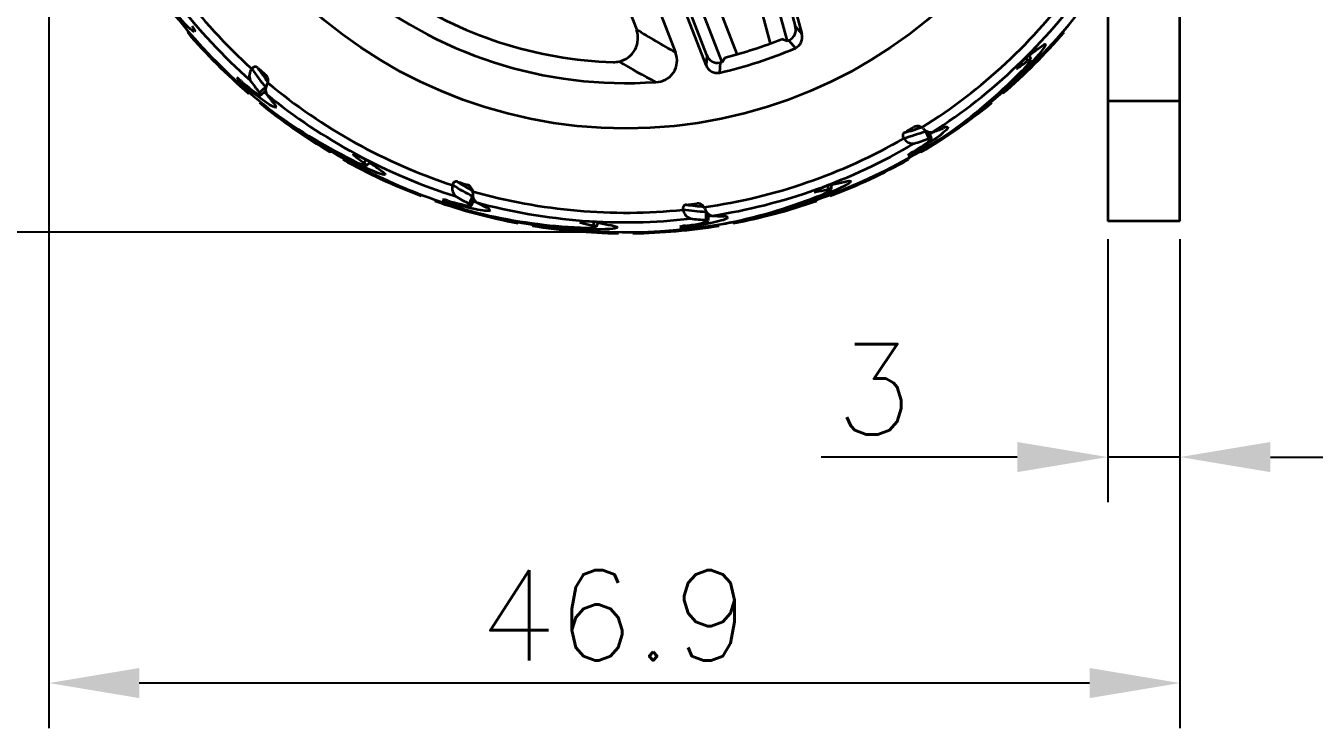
# Model space of a CAD drawing. Header units: millimetres. Extents: x 3171 to 3496, y 686 to 979.
# Drawn here: x 3395.2 to 3448.6, y 749.5 to 778.7 of the extents above; entities that cross this region are included whole.
import ezdxf

# ---------------------------------------------------------------- set-up
doc = ezdxf.new("R2010")
doc.units = ezdxf.units.MM
doc.header["$LTSCALE"] = 0.5
doc.layers.add('尺寸线', color=3, linetype='Continuous', lineweight=13)
doc.layers.add('粗实线', color=7, linetype='Continuous', lineweight=35)
doc.styles.add('数字和字母', font='romans.shx')
doc.dimstyles.new('轮趣标注1比1', dxfattribs={"dimscale": 1.5, "dimtxt": 2.5, "dimasz": 2.5, "dimexe": 1.25, "dimexo": 0.5, "dimtad": 1, "dimdec": 1, "dimdsep": 46, "dimtxsty": '数字和字母', "dimcen": 2.5, "dimadec": 0, "dimazin": 2, "dimtfac": 1, "dimtmove": 0, "dimatfit": 3, "dimfxl": 1, "dimtolj": 1, "dimarcsym": 0})

# ---------------------------------------------------------------- blocks, each defined once
blk = doc.blocks.new('*D66')
at = {"layer": 'Defpoints', "color": 0}
for p in [(3440.062, 770.557), (3443.062, 770.557), (3440.062, 760.771)]:
    blk.add_point(p, dxfattribs=at)
at = {"layer": '尺寸线', "color": 0, "lineweight": -2}
for p, q in [((3440.062, 769.807), (3440.062, 758.896)), ((3443.062, 769.807), (3443.062, 758.896)), ((3436.312, 760.771), (3428.175, 760.771)), ((3443.062, 760.771), (3440.062, 760.771)), ((3446.812, 760.771), (3450.562, 760.771))]:
    blk.add_line(p, q, dxfattribs=at)
at = {"layer": '尺寸线', "color": 0}
for points in [[(3436.312, 760.146), (3436.312, 761.396), (3440.062, 760.771)], [(3446.812, 761.396), (3446.812, 760.146), (3443.062, 760.771)]]:
    blk.add_solid(points, dxfattribs=at)
at = {"layer": '尺寸线', "color": 0, "insert": (3430.368, 763.584), "char_height": 3.75, "attachment_point": 5, "style": '数字和字母'}
blk.add_mtext('\\A1;3', dxfattribs=at)
blk = doc.blocks.new('*D67')
at = {"layer": 'Defpoints', "color": 0}
for p in [(3396.126, 793.274), (3443.062, 770.557), (3396.126, 751.392)]:
    blk.add_point(p, dxfattribs=at)
at = {"layer": '尺寸线', "color": 0, "lineweight": -2}
for p, q in [((3396.126, 792.524), (3396.126, 749.517)), ((3443.062, 769.807), (3443.062, 749.517)), ((3439.312, 751.392), (3399.876, 751.392))]:
    blk.add_line(p, q, dxfattribs=at)
at = {"layer": '尺寸线', "color": 0}
for points in [[(3399.876, 752.017), (3399.876, 750.767), (3396.126, 751.392)], [(3439.312, 750.767), (3439.312, 752.017), (3443.062, 751.392)]]:
    blk.add_solid(points, dxfattribs=at)
at = {"layer": '尺寸线', "color": 0, "insert": (3419.594, 754.205), "char_height": 3.75, "attachment_point": 5, "style": '数字和字母'}
blk.add_mtext('\\A1;46.9', dxfattribs=at)
blk = doc.blocks.new('*D68')
at = {"layer": 'Defpoints', "color": 0}
for p in [(3440.783, 806.128), (3399.342, 781.983)]:
    blk.add_point(p, dxfattribs=at)
at = {"layer": '尺寸线', "color": 0, "lineweight": -2}
for p, q in [((3444.023, 808.016), (3447.263, 809.904)), ((3440.783, 806.128), (3399.342, 781.983)), ((3380.823, 771.193), (3396.101, 780.095))]:
    blk.add_line(p, q, dxfattribs=at)
blk.add_arc((3420.062, 794.055), 23.981, 201.0767, 214.7077, dxfattribs=at)
at = {"layer": '尺寸线', "color": 0}
for points in [[(3443.708, 808.556), (3444.338, 807.476), (3440.783, 806.128)], [(3396.416, 779.555), (3395.787, 780.635), (3399.342, 781.983)]]:
    blk.add_solid(points, dxfattribs=at)
at = {"layer": '尺寸线', "color": 0, "insert": (3384.3, 776.474), "char_height": 3.75, "attachment_point": 5, "rotation": 30.2269, "style": '数字和字母'}
blk.add_mtext('\\A1;∅48', dxfattribs=at)
blk = doc.blocks.new('*D70')
at = {"layer": 'Defpoints', "color": 0}
for p in [(3409.062, 918.057), (3376.302, 770.106), (3420.062, 770.106)]:
    blk.add_point(p, dxfattribs=at)
at = {"layer": '尺寸线', "color": 0, "lineweight": -2}
for p, q in [((3408.312, 918.057), (3374.427, 918.057)), ((3376.302, 914.307), (3376.302, 773.856)), ((3419.312, 770.106), (3374.427, 770.106))]:
    blk.add_line(p, q, dxfattribs=at)
at = {"layer": '尺寸线', "color": 0}
for points in [[(3376.927, 914.307), (3375.677, 914.307), (3376.302, 918.057)], [(3375.677, 773.856), (3376.927, 773.856), (3376.302, 770.106)]]:
    blk.add_solid(points, dxfattribs=at)
at = {"layer": '尺寸线', "color": 0, "insert": (3373.489, 844.082), "char_height": 3.75, "attachment_point": 5, "rotation": 90, "style": '数字和字母'}
blk.add_mtext('\\A1;148', dxfattribs=at)

msp = doc.modelspace()

# ---------------------------------------------------------------- linework, layer by layer
at = {"layer": '粗实线'}
for p, q in [((3443.062, 775.557), (3443.062, 787.205)), ((3423.693, 786.766), (3426.06, 777.935)), ((3424.369, 786.947), (3426.758, 778.033)), ((3424.686, 777.489), (3421.41, 786.024)), ((3425.046, 786.314), (3427.1, 778.65)), ((3425.231, 786.308), (3427.368, 778.33)), ((3424.064, 777.157), (3420.757, 785.773)), ((3419.39, 784.688), (3422.122, 777.566)), ((3423.396, 777.039), (3420.435, 784.747)), ((3423.425, 777.456), (3420.581, 784.863)), ((3418.732, 783.144), (3420.506, 778.525)), ((3440.062, 780.792), (3440.062, 775.557)), ((3427.1, 778.65), (3427.368, 778.33)), ((3401.886, 778.411), (3401.874, 778.401)), ((3401.911, 778.432), (3401.886, 778.411)), ((3426.758, 778.033), (3426.535, 778.12)), ((3426.831, 778.064), (3426.758, 778.033)), ((3426.831, 778.064), (3427.103, 777.745)), ((3438.239, 778.412), (3438.214, 778.433)), ((3438.252, 778.402), (3438.239, 778.412)), ((3423.425, 777.456), (3423.396, 777.039)), ((3436.882, 777.278), (3436.806, 777.448)), ((3436.898, 777.515), (3436.814, 777.429)), ((3423.986, 777.139), (3423.954, 776.721)), ((3424.064, 777.157), (3423.986, 777.139)), ((3424.193, 777.359), (3424.064, 777.157)), ((3436.304, 776.951), (3436.321, 776.911)), ((3436.678, 777.339), (3436.739, 777.203)), ((3436.752, 777.077), (3436.782, 777.01)), ((3405.162, 776.578), (3405.126, 776.631)), ((3404.377, 776.146), (3404.334, 776.107)), ((3404.409, 775.866), (3404.419, 775.879)), ((3404.419, 775.879), (3404.44, 775.903)), ((3404.595, 775.977), (3404.546, 775.933)), ((3405.118, 776.121), (3404.866, 775.895)), ((3404.92, 775.792), (3405.115, 775.968)), ((3405.156, 775.828), (3405.051, 775.91)), ((3405.134, 776.1), (3405.118, 776.121)), ((3435.685, 775.904), (3435.706, 775.879)), ((3435.706, 775.879), (3435.717, 775.867)), ((3404.879, 775.493), (3404.868, 775.48)), ((3404.9, 775.518), (3404.879, 775.493)), ((3435.246, 775.494), (3435.226, 775.518)), ((3435.257, 775.481), (3435.246, 775.494)), ((3440.062, 775.557), (3440.062, 770.557)), ((3440.062, 775.557), (3443.062, 775.557)), ((3443.062, 770.557), (3443.062, 775.557)), ((3434.674, 775.129), (3434.69, 775.093)), ((3406.578, 774.311), (3406.548, 774.284)), ((3432.079, 774.484), (3432.018, 774.465)), ((3432.525, 774.309), (3432.5, 774.3)), ((3432.5, 774.3), (3432.638, 773.991)), ((3432.752, 774.011), (3432.646, 774.25)), ((3432.791, 774.246), (3432.681, 774.171)), ((3432.476, 773.758), (3432.503, 773.699)), ((3407.805, 773.424), (3407.813, 773.438)), ((3407.813, 773.438), (3407.829, 773.466)), ((3408.333, 773.138), (3408.325, 773.124)), ((3408.349, 773.166), (3408.333, 773.138)), ((3408.814, 773.323), (3408.782, 773.294)), ((3431.793, 773.139), (3431.776, 773.167)), ((3431.801, 773.125), (3431.793, 773.139)), ((3432.248, 773.603), (3432.271, 773.55)), ((3432.296, 773.467), (3432.312, 773.439)), ((3432.312, 773.439), (3432.32, 773.425)), ((3409.072, 772.935), (3409.018, 772.887)), ((3409.299, 773.087), (3409.188, 772.987)), ((3409.303, 772.875), (3409.442, 773)), ((3409.534, 772.932), (3409.427, 772.986)), ((3413.559, 772.029), (3413.504, 772.062)), ((3428.715, 772.097), (3428.603, 772.053)), ((3428.603, 771.887), (3428.603, 772.074)), ((3411.574, 771.609), (3411.579, 771.625)), ((3411.579, 771.625), (3411.59, 771.655)), ((3413.704, 771.593), (3413.566, 771.284)), ((3413.727, 771.581), (3413.704, 771.593)), ((3427.943, 771.823), (3427.943, 771.78)), ((3428.403, 771.756), (3428.403, 771.683)), ((3428.443, 772.026), (3428.443, 771.877)), ((3428.535, 771.655), (3428.546, 771.625)), ((3428.546, 771.625), (3428.552, 771.609)), ((3412.143, 771.419), (3412.138, 771.404)), ((3412.154, 771.45), (3412.143, 771.419)), ((3413.017, 771.315), (3412.994, 771.261)), ((3413.285, 771.249), (3413.259, 771.189)), ((3413.658, 771.212), (3413.764, 771.452)), ((3413.858, 771.341), (3413.729, 771.373)), ((3423.08, 771.288), (3423.016, 771.296)), ((3427.982, 771.42), (3427.971, 771.45)), ((3427.988, 771.404), (3427.982, 771.42)), ((3415.601, 770.476), (3415.603, 770.492)), ((3415.603, 770.492), (3415.615, 770.558)), ((3415.774, 770.533), (3415.758, 770.496)), ((3418.219, 770.54), (3418.201, 770.501)), ((3418.758, 770.522), (3418.698, 770.386)), ((3418.848, 770.33), (3418.924, 770.5)), ((3419.036, 770.476), (3418.916, 770.481)), ((3423.148, 770.464), (3423.148, 770.399)), ((3423.416, 770.947), (3423.39, 770.949)), ((3423.39, 770.949), (3423.39, 770.61)), ((3423.502, 770.582), (3423.502, 770.845)), ((3423.633, 770.782), (3423.502, 770.758)), ((3424.515, 770.533), (3424.522, 770.493)), ((3424.522, 770.493), (3424.525, 770.476)), ((3425.713, 770.823), (3425.713, 770.782)), ((3443.062, 770.557), (3440.062, 770.557)), ((3416.194, 770.388), (3416.191, 770.372)), ((3416.2, 770.42), (3416.194, 770.388)), ((3418.612, 770.291), (3418.583, 770.225)), ((3419.763, 770.076), (3419.763, 770.108)), ((3419.763, 770.06), (3419.763, 770.076)), ((3420.363, 770.108), (3420.363, 770.076)), ((3420.363, 770.076), (3420.363, 770.06)), ((3422.876, 770.415), (3422.876, 770.357)), ((3423.931, 770.388), (3423.926, 770.42)), ((3423.934, 770.372), (3423.931, 770.388))]:
    msp.add_line(p, q, dxfattribs=at)
msp.add_circle((3420.062, 794.055), 19.65, dxfattribs=at)
for centre, radius, start, end in [((3420.062, 794.055), 23.143, 206.0908, 227.9088), ((3420.062, 794.055), 23.542, 206.7234, 228.5557), ((3420.062, 794.055), 23.949, 211.6467, 231.737), ((3420.062, 794.055), 23.949, 307.6467, 327.737), ((3420.062, 794.055), 17.765, 229.9795, 274.0235), ((3420.062, 794.055), 16.9, 235.7646, 268.2384), ((3420.062, 794.055), 23.143, 302.0908, 323.9088), ((3420.062, 794.055), 23.542, 302.7234, 324.5557), ((3419.573, 778.163), 1, 282.2115, 21.0015), ((3439.001, 807.811), 34.636, 237.7241, 240.8357), ((3426.633, 778.509), 0.488, 294.0555, 16.8244), ((3420.062, 794.055), 23.998, 220.7178, 229.2852), ((3420.062, 794.055), 23.981, 220.7183, 229.2848), ((3420.062, 794.055), 17.2, 283.8978, 292.1053), ((3426.901, 778.189), 0.488, 294.4637, 16.8003), ((3420.062, 794.055), 23.981, 310.7183, 319.2848), ((3420.062, 794.055), 23.998, 310.7178, 319.2852), ((3421.307, 777.219), 0.886, 270.0812, 23.0756), ((3423.885, 777.616), 0.488, 199.1837, 281.9426), ((3420.062, 794.055), 17.765, 282.6554, 293.3476), ((3438.332, 775.449), 2.516, 126.6084, 144.9964), ((3429.911, 787.306), 12.028, 305.127, 307.5653), ((3404.908, 776.586), 0.464, 140.6445, 202.6029), ((3404.686, 776.818), 0.149, 43.7621, 152.1938), ((3412.751, 782.331), 9.84, 213.5942, 219.1287), ((3420.062, 794.055), 22.95, 228.2952, 229.3955), ((3412.949, 782.292), 9.765, 213.3679, 217.6665), ((3419.573, 778.163), 1, 268.2384, 282.2115), ((3438.305, 808.526), 36.404, 239.4198, 242.1676), ((3423.857, 777.2), 0.488, 199.198, 281.5442), ((3420.871, 792.269), 22.045, 308.817, 316.1971), ((3436.279, 776.947), 0.0553, 262.5071, 320.4933), ((3429.615, 786.938), 12.062, 303.7763, 306.1958), ((3435.245, 778.181), 1.871, 310.3782, 331.0628), ((3436.894, 777.075), 0.202, 93.2498, 140.2943), ((3405.728, 777.952), 2.313, 218.753, 232.9158), ((3403.554, 775.804), 0.792, 45.0033, 62.111), ((3418.602, 793.503), 22.441, 229.7905, 230.4917), ((3412.578, 782.088), 9.891, 215.0457, 218.7683), ((3404.961, 776.441), 0.252, 34.3062, 49.0963), ((3404.881, 776.393), 0.345, 344.938, 33.4592), ((3420.79, 792.145), 21.961, 304.9252, 315.5122), ((3418.68, 793.413), 22.479, 230.3419, 231.043), ((3404.784, 775.786), 0.136, 2.2796, 52.7757), ((3405.517, 776.01), 0.4, 144.6365, 206.4983), ((3405.264, 775.956), 0.22, 121.735, 131.4925), ((3412.965, 781.749), 9.796, 217.1638, 219.9902), ((3420.062, 794.055), 23.542, 230.7234, 252.5557), ((3404.896, 776.39), 0.33, 333.2196, 344.6632), ((3420.062, 794.055), 23.143, 230.0908, 251.9088), ((3420.062, 794.055), 23.998, 230.7178, 239.2852), ((3420.062, 794.055), 23.981, 230.7183, 239.2848), ((3405.33, 775.273), 0.222, 3.0229, 54.3231), ((3420.062, 794.055), 23.981, 300.7183, 309.2848), ((3420.062, 794.055), 23.998, 300.7178, 309.2852), ((3418.471, 792.773), 21.961, 232.9252, 243.5122), ((3418.614, 792.734), 22.045, 236.817, 244.1971), ((3420.062, 794.055), 23.949, 235.6467, 255.737), ((3431.704, 774.105), 0.149, 115.7621, 224.1938), ((3428.953, 783.479), 9.84, 285.5942, 291.1287), ((3420.062, 794.055), 22.95, 300.2952, 301.3955), ((3429.052, 783.655), 9.765, 285.3679, 289.6665), ((3432.148, 774.25), 0.252, 106.3062, 121.0963), ((3432.169, 774.159), 0.345, 56.938, 105.4592), ((3432.176, 774.172), 0.33, 45.2196, 56.6632), ((3432.729, 774.645), 0.4, 216.6365, 278.4983), ((3432.703, 774.388), 0.22, 193.735, 203.4925), ((3429.573, 783.503), 9.796, 289.1638, 291.9902), ((3433.373, 774.24), 0.222, 75.0229, 126.3231), ((3420.062, 794.055), 23.143, 278.0908, 299.9088), ((3420.062, 794.055), 23.542, 278.7234, 300.5557), ((3420.062, 794.055), 23.949, 283.6467, 303.737), ((3431.993, 774.245), 0.464, 212.6445, 274.6029), ((3429.131, 783.239), 9.891, 287.0457, 290.7683), ((3420.246, 792.542), 22.479, 302.3419, 303.043), ((3432.716, 773.879), 0.136, 74.2796, 124.7757), ((3420.062, 794.055), 23.998, 240.7178, 249.2852), ((3420.062, 794.055), 23.981, 240.7183, 249.2848), ((3409.657, 774.71), 1.871, 238.3782, 259.0628), ((3408.802, 773.346), 0.0553, 190.5072, 248.4932), ((3408.012, 770.93), 2.516, 54.6084, 72.9965), ((3416.245, 782.77), 12.062, 231.7763, 234.1958), ((3420.062, 794.055), 23.981, 290.7183, 299.2848), ((3420.062, 794.055), 23.998, 290.7178, 299.2852), ((3430.947, 775.447), 2.313, 290.753, 304.9158), ((3432.319, 772.715), 0.792, 117.0033, 134.111), ((3420.137, 792.496), 22.441, 301.7905, 302.4917), ((3409.114, 772.8), 0.202, 21.2498, 68.2943), ((3416.686, 782.603), 12.028, 233.127, 235.5653), ((3413.323, 771.933), 0.464, 164.6445, 226.6029), ((3413.026, 772.054), 0.149, 67.7621, 176.1938), ((3418.152, 780.371), 9.84, 237.5942, 243.1287), ((3420.062, 794.055), 22.95, 252.2952, 253.3955), ((3418.349, 780.416), 9.765, 237.3679, 241.6665), ((3413.431, 771.822), 0.252, 58.3062, 73.0963), ((3429.185, 769.626), 2.516, 102.6083, 120.9965), ((3426.314, 783.883), 12.028, 281.127, 283.5653), ((3418.092, 780.079), 9.891, 239.0457, 242.7683), ((3413.377, 771.745), 0.345, 8.938, 57.4592), ((3413.905, 771.502), 0.22, 145.735, 155.4925), ((3414.114, 771.654), 0.4, 168.6365, 230.4983), ((3413.392, 771.749), 0.33, 357.2196, 8.6632), ((3420.062, 794.055), 23.143, 254.0908, 275.9088), ((3419.95, 792.014), 21.961, 280.9252, 291.5122), ((3420.075, 792.095), 22.045, 284.817, 292.1971), ((3427.918, 771.83), 0.0553, 238.4973, 296.501), ((3425.894, 783.667), 12.062, 279.7763, 282.1958), ((3427.476, 773.378), 1.871, 286.3784, 307.0625), ((3428.532, 771.697), 0.202, 69.2484, 116.2952), ((3420.062, 794.055), 23.998, 250.7178, 259.2852), ((3420.062, 794.055), 23.981, 250.7183, 259.2848), ((3413.517, 773.515), 2.313, 242.753, 256.9158), ((3412.404, 770.668), 0.792, 69.0033, 86.111), ((3418.953, 792.956), 22.441, 253.7905, 254.4917), ((3419.06, 792.906), 22.479, 254.3419, 255.043), ((3413.535, 771.151), 0.136, 26.2796, 76.7758), ((3418.584, 779.927), 9.796, 241.1638, 243.9902), ((3420.062, 794.055), 23.542, 254.7234, 276.5557), ((3414.243, 770.905), 0.222, 27.0229, 78.3231), ((3422.583, 771.094), 0.149, 91.7621, 200.1938), ((3423.883, 780.777), 9.84, 261.5942, 267.1287), ((3422.904, 771.105), 0.464, 188.6445, 250.6029), ((3420.062, 794.055), 22.95, 276.2952, 277.3955), ((3424.044, 780.898), 9.765, 261.3679, 265.6665), ((3423.047, 771.047), 0.252, 82.3062, 97.0963), ((3423.03, 770.955), 0.345, 32.938, 81.4592), ((3423.042, 770.964), 0.33, 21.2196, 32.6632), ((3423.74, 771.171), 0.4, 192.6365, 254.4983), ((3423.61, 770.947), 0.22, 169.735, 179.4925), ((3420.062, 794.055), 23.981, 280.7183, 289.2848), ((3420.062, 794.055), 23.998, 280.7178, 289.2852), ((3419.13, 792.236), 21.961, 256.9252, 267.5122), ((3420.062, 794.055), 23.949, 259.2838, 259.6467), ((3419.276, 792.259), 22.045, 260.817, 268.1971), ((3420.062, 794.055), 23.949, 259.6467, 279.737), ((3418.46, 768.028), 2.516, 78.6084, 96.9964), ((3418.199, 770.556), 0.0553, 214.507, 272.4933), ((3421.165, 782.193), 12.062, 255.7763, 258.1958), ((3421.636, 782.22), 12.028, 257.127, 259.5653), ((3423.948, 780.486), 9.891, 263.0457, 266.7683), ((3423.415, 770.477), 0.136, 50.2796, 100.7758), ((3424.459, 780.547), 9.796, 265.1638, 267.9902), ((3420.062, 794.055), 23.949, 279.737, 280.7193), ((3424.162, 770.54), 0.222, 51.0229, 102.3231), ((3420.062, 794.055), 23.998, 260.7178, 269.2852), ((3420.062, 794.055), 23.981, 260.7183, 269.2848), ((3418.425, 772.15), 1.871, 262.3784, 283.0625), ((3418.706, 770.185), 0.202, 45.2484, 92.2952), ((3420.062, 794.055), 23.981, 270.7183, 279.2848), ((3420.062, 794.055), 23.998, 270.7178, 279.2852), ((3422.579, 769.575), 0.792, 93.0033, 110.111), ((3422.438, 772.628), 2.313, 266.753, 280.9158), ((3419.496, 792.6), 22.441, 277.7905, 278.4917), ((3419.615, 792.598), 22.479, 278.3419, 279.043)]:
    msp.add_arc(centre, radius, start, end, dxfattribs=at)
for points in [[(3402.173, 778.421), (3402.114, 778.402), (3401.772, 778.725), (3401.363, 779.209)], [(3402.071, 778.67), (3402.165, 778.517), (3402.201, 778.43), (3402.173, 778.421)], [(3437.481, 777.898), (3437.506, 777.842), (3437.221, 777.468), (3436.782, 777.01)], [(3437.244, 777.771), (3437.386, 777.881), (3437.469, 777.926), (3437.481, 777.898)], [(3404.325, 776.189), (3404.644, 775.925), (3404.891, 775.765), (3404.919, 775.792)], [(3432.191, 773.567), (3432.54, 773.789), (3432.769, 773.974), (3432.753, 774.01)], [(3410.079, 772.496), (3410.033, 772.455), (3409.589, 772.611), (3409.018, 772.887)], [(3409.885, 772.682), (3410.032, 772.581), (3410.101, 772.516), (3410.079, 772.496)], [(3429.403, 772.21), (3429.403, 772.148), (3428.991, 771.923), (3428.403, 771.683)], [(3429.135, 772.191), (3429.309, 772.233), (3429.403, 772.24), (3429.403, 772.21)], [(3412.953, 771.332), (3413.351, 771.222), (3413.642, 771.176), (3413.657, 771.211)], [(3422.81, 770.405), (3423.219, 770.466), (3423.503, 770.542), (3423.502, 770.581)], [(3419.711, 770.299), (3419.685, 770.243), (3419.216, 770.205), (3418.583, 770.225)], [(3419.458, 770.391), (3419.634, 770.358), (3419.723, 770.327), (3419.711, 770.299)]]:
    msp.add_open_spline(points, degree=3, dxfattribs=at)
for points, knots in [([(3405.552, 775.285), (3405.533, 775.267), (3405.347, 775.335), (3404.87, 775.672), (3404.546, 775.933)], [0.2754166, 0.2754166, 0.2754166, 0.2754166, 0.5636467, 1, 1, 1, 1]), ([(3433.43, 774.455), (3433.441, 774.431), (3433.319, 774.275), (3432.851, 773.926), (3432.503, 773.699)], [0.2754167, 0.2754167, 0.2754167, 0.2754167, 0.5636467, 1, 1, 1, 1]), ([(3414.441, 771.006), (3414.431, 770.982), (3414.233, 770.968), (3413.661, 771.082), (3413.259, 771.189)], [0.2754167, 0.2754167, 0.2754167, 0.2754167, 0.5636467, 1, 1, 1, 1]), ([(3424.302, 770.712), (3424.302, 770.686), (3424.127, 770.594), (3423.558, 770.464), (3423.148, 770.399)], [0.2754167, 0.2754167, 0.2754167, 0.2754167, 0.5636467, 1, 1, 1, 1])]:
    msp.add_open_spline(points, degree=3, knots=knots, dxfattribs=at)

# ---------------------------------------------------------------- dimensions: what is measured, and where the dimension line sits
at = {"layer": '尺寸线'}
dim = msp.add_linear_dim(base=(3376.302, 770.106), p1=(3409.062, 918.057), p2=(3420.062, 770.106), angle=90, dimstyle='轮趣标注1比1', dxfattribs=at)
dim.commit()
dim.dimension.update_dxf_attribs({"geometry": '*D70', "text_midpoint": (3373.489, 844.082)})
dim = msp.add_diameter_dim_2p(p1=(3440.783, 806.128), p2=(3399.342, 781.983), dimstyle='轮趣标注1比1', dxfattribs=at)
dim.commit()
dim.dimension.update_dxf_attribs({"geometry": '*D68', "text_midpoint": (3385.715, 774.043), "dimtype": 163})
for base, p2, picture, middle in [((3396.126, 751.392), (3396.126, 793.274), '*D67', (3419.594, 754.205)), ((3440.062, 760.771), (3440.062, 770.557), '*D66', (3430.368, 763.584))]:
    dim = msp.add_linear_dim(base=base, p1=(3443.062, 770.557), p2=p2, dimstyle='轮趣标注1比1', dxfattribs=at)
    dim.commit()
    dim.dimension.update_dxf_attribs({"geometry": picture, "text_midpoint": middle})

doc.saveas('drawing.dxf')
